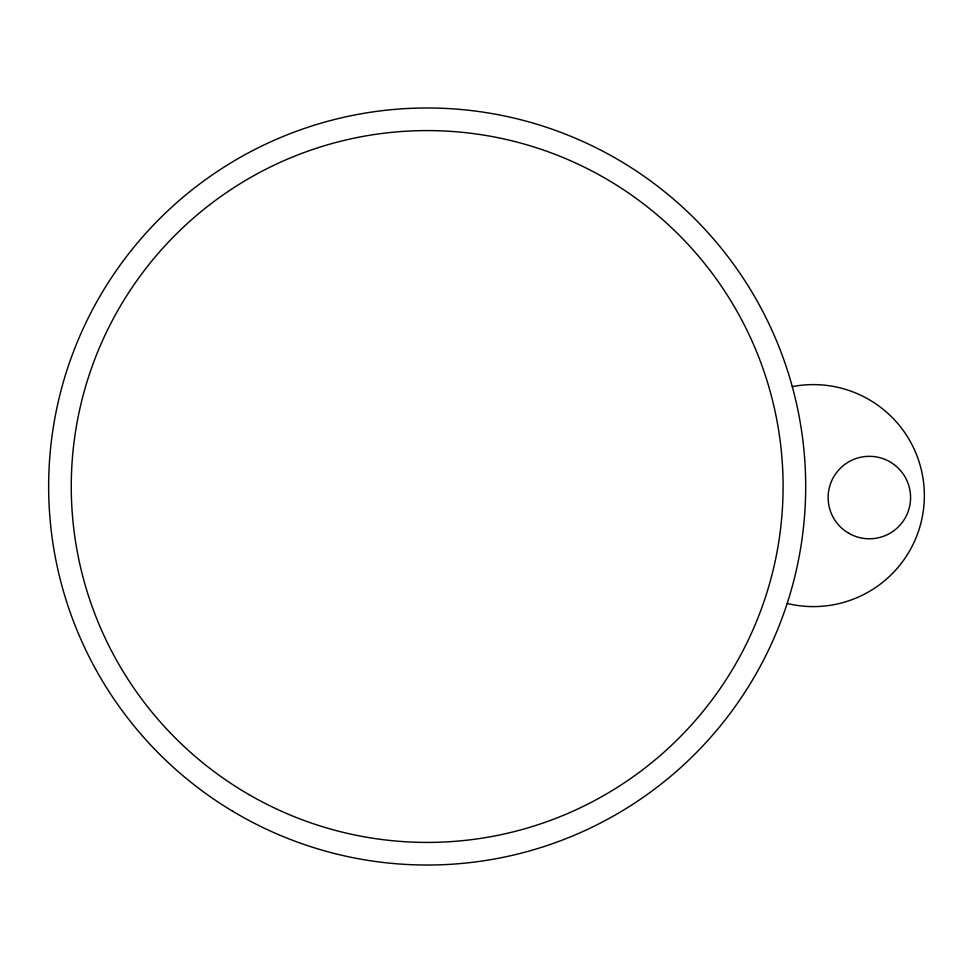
<?xml version="1.0" encoding="UTF-8"?>
<svg xmlns="http://www.w3.org/2000/svg" width="973" height="973" viewBox="0 0 973 973"><rect width="100%" height="100%" fill="white"/><g stroke="black" fill="none" stroke-linecap="round" stroke-linejoin="round"><path stroke-width="1.46" d="M792.277 386.622A111.007 111.007 0 0 1 924.326 498.212A111.007 111.007 0 0 1 787.157 603.467M232.778 811.3A378.521 378.521 0 0 0 805.644 492.447A378.521 378.521 0 0 0 243.08 155.765A378.521 378.521 0 0 0 232.778 811.3M848.748 533.265A41.219 41.219 0 0 0 910.582 497.568A41.219 41.219 0 0 0 848.748 461.859A41.219 41.219 0 0 0 848.748 533.265M249.21 794.734A355.923 355.923 0 0 0 783.095 486.5A355.923 355.923 0 0 0 249.21 178.266A355.923 355.923 0 0 0 249.21 794.734"/></g></svg>
